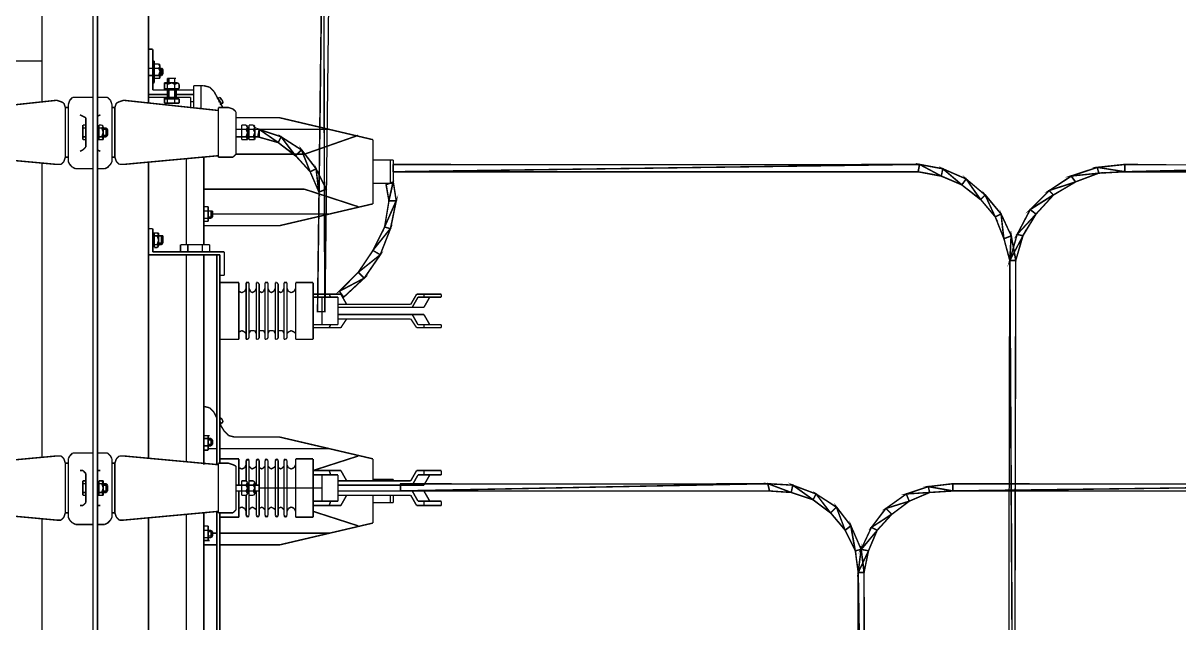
# Model space of a CAD drawing. Header units: metres. Extents: x -593 to 248, y 430 to 1024.
# Drawn here: x -494.22 to -460.59, y 612.29 to 629.73 of the extents above; entities that cross this region are included whole.
import ezdxf

# ---------------------------------------------------------------- set-up
doc = ezdxf.new("R2010")
doc.units = ezdxf.units.M
doc.header["$MEASUREMENT"] = 0
doc.layers.add('C00-00-00-BLACK', color=7, linetype='Continuous')
doc.layers.add('CFF-00-00', color=1, linetype='Continuous')

msp = doc.modelspace()

# ---------------------------------------------------------------- linework, layer by layer
at = {"layer": 'C00-00-00-BLACK', "const_width": 0.0423}
for points in [[(-493.673, 627.446), (-493.673, 643.129)], [(-490.577, 627.403), (-490.577, 643.129)], [(-492.189, 633.803), (-492.189, 598.579)], [(-492.061, 633.803), (-492.061, 598.579)], [(-490.45, 628.973), (-490.577, 628.973)], [(-490.45, 628.973), (-490.45, 627.784)], [(-494.565, 628.631), (-493.673, 628.631)], [(-490.407, 628.631), (-490.45, 628.631)], [(-490.407, 628.631), (-490.407, 627.996)], [(-490.45, 628.419), (-490.577, 628.419)], [(-490.28, 628.545), (-490.407, 628.545)], [(-490.28, 628.419), (-490.407, 628.419)], [(-490.239, 628.462), (-490.28, 628.545)], [(-490.28, 628.545), (-490.239, 628.504)], [(-490.28, 628.419), (-490.239, 628.462)], [(-490.239, 628.335), (-490.28, 628.419)], [(-490.28, 628.208), (-490.239, 628.335)], [(-490.239, 628.504), (-490.239, 628.123)], [(-490.196, 628.419), (-490.239, 628.419)], [(-490.196, 628.377), (-490.239, 628.377)], [(-490.196, 628.249), (-490.239, 628.249)], [(-490.196, 628.419), (-490.196, 628.208)], [(-490.196, 628.419), (-490.154, 628.377)], [(-490.196, 628.208), (-490.154, 628.249)], [(-490.154, 628.377), (-490.154, 628.249)], [(-490.45, 628.208), (-490.577, 628.208)], [(-490.407, 627.996), (-490.45, 627.996)], [(-490.28, 628.208), (-490.407, 628.208)], [(-490.28, 628.123), (-490.407, 628.123)], [(-490.239, 628.165), (-490.28, 628.208)], [(-490.28, 628.123), (-490.239, 628.165)], [(-490.239, 628.123), (-490.28, 628.123)], [(-490.196, 628.208), (-490.239, 628.208)], [(-490.07, 627.996), (-490.111, 627.953)], [(-490.111, 627.953), (-490.111, 627.996)], [(-490.111, 627.996), (-489.728, 627.996)], [(-490.111, 627.953), (-490.111, 627.826)], [(-490.027, 627.953), (-490.07, 627.996)], [(-490.027, 628.123), (-490.027, 627.996)], [(-490.027, 628.123), (-489.984, 628.123)], [(-490.027, 628.123), (-489.812, 628.123)], [(-489.9, 627.996), (-490.027, 627.953)], [(-490.027, 627.953), (-490.027, 627.826)], [(-489.984, 628.123), (-489.984, 627.996)], [(-489.984, 628.123), (-489.812, 628.123)], [(-489.812, 627.953), (-489.9, 627.996)], [(-489.812, 628.123), (-489.812, 627.996)], [(-489.812, 628.123), (-489.812, 627.996)], [(-489.812, 628.123), (-489.771, 628.123)], [(-489.728, 627.996), (-489.812, 627.953)], [(-489.812, 627.953), (-489.812, 627.826)], [(-489.685, 627.953), (-489.728, 627.996)], [(-489.685, 627.953), (-489.728, 627.996)], [(-489.685, 627.953), (-489.685, 627.826)], [(-489.262, 627.912), (-489.262, 627.276)], [(-488.966, 627.912), (-489.262, 627.912)], [(-489.051, 627.912), (-489.051, 627.234)], [(-488.796, 627.869), (-488.966, 627.912)], [(-492.784, 627.573), (-492.868, 627.487)], [(-492.696, 627.573), (-492.784, 627.573)], [(-492.696, 627.573), (-492.189, 627.573)], [(-492.061, 627.573), (-491.85, 627.573)], [(-491.765, 627.573), (-491.85, 627.573)], [(-491.681, 627.487), (-491.765, 627.573)], [(-490.027, 627.656), (-490.577, 627.656)], [(-489.348, 627.573), (-490.577, 627.573)], [(-490.45, 627.784), (-489.262, 627.784)], [(-490.111, 627.826), (-490.111, 627.784)], [(-490.111, 627.826), (-489.685, 627.826)], [(-490.111, 627.53), (-490.111, 627.573)], [(-490.027, 627.826), (-489.984, 627.826)], [(-490.027, 627.784), (-490.027, 627.573)], [(-490.027, 627.784), (-490.027, 627.573)], [(-489.984, 627.784), (-489.984, 627.573)], [(-489.812, 627.826), (-489.771, 627.826)], [(-489.812, 627.784), (-489.812, 627.573)], [(-489.812, 627.784), (-489.812, 627.573)], [(-489.771, 627.784), (-489.771, 627.573)], [(-489.262, 627.656), (-489.771, 627.656)], [(-489.728, 627.826), (-489.728, 627.784)], [(-489.728, 627.53), (-489.728, 627.573)], [(-489.348, 627.573), (-489.348, 627.276)], [(-488.67, 627.742), (-488.796, 627.869)], [(-488.413, 627.276), (-488.67, 627.742)], [(-488.586, 627.53), (-488.5, 627.573)], [(-488.457, 627.53), (-488.5, 627.573)], [(-496.006, 627.191), (-493.25, 627.487)], [(-493.122, 627.446), (-493.25, 627.487)], [(-493.038, 627.403), (-493.122, 627.446)], [(-492.995, 627.276), (-493.038, 627.403)], [(-492.995, 625.833), (-492.995, 627.276)], [(-492.911, 627.276), (-492.995, 627.276)], [(-492.868, 627.487), (-492.911, 627.361)], [(-492.911, 625.707), (-492.911, 627.361)], [(-491.638, 627.361), (-491.681, 627.487)], [(-491.638, 625.707), (-491.638, 627.361)], [(-491.554, 627.276), (-491.638, 627.276)], [(-491.511, 627.403), (-491.554, 627.276)], [(-491.554, 625.833), (-491.554, 627.276)], [(-491.427, 627.446), (-491.511, 627.403)], [(-491.297, 627.487), (-491.427, 627.446)], [(-488.543, 627.191), (-491.297, 627.487)], [(-490.111, 627.53), (-489.685, 627.53)], [(-490.111, 627.53), (-490.111, 627.403)], [(-490.111, 627.403), (-490.07, 627.403)], [(-490.111, 627.403), (-490.07, 627.403)], [(-490.111, 627.403), (-489.728, 627.403)], [(-490.07, 627.403), (-490.027, 627.403)], [(-490.027, 627.403), (-490.027, 627.53)], [(-490.027, 627.403), (-489.9, 627.403)], [(-489.9, 627.403), (-489.812, 627.403)], [(-489.812, 627.403), (-489.812, 627.53)], [(-489.812, 627.403), (-489.728, 627.403)], [(-489.728, 627.403), (-489.685, 627.403)], [(-489.685, 627.403), (-489.728, 627.403)], [(-489.685, 627.53), (-489.685, 627.403)], [(-489.262, 627.446), (-489.348, 627.446)], [(-488.543, 627.53), (-488.457, 627.403)], [(-488.5, 627.446), (-488.543, 627.446)], [(-488.543, 627.446), (-488.5, 627.446)], [(-488.244, 627.276), (-488.543, 627.276)], [(-488.543, 625.833), (-488.543, 627.276)], [(-488.5, 627.53), (-488.457, 627.53)], [(-488.5, 627.53), (-488.457, 627.53)], [(-488.5, 627.53), (-488.457, 627.53)], [(-488.5, 627.361), (-488.413, 627.403)], [(-488.457, 627.53), (-488.413, 627.446)], [(-488.413, 627.403), (-488.413, 627.446)], [(-488.117, 627.234), (-488.244, 627.276)], [(-488.031, 627.15), (-488.117, 627.234)], [(-492.485, 627.021), (-492.57, 627.064)], [(-492.4, 626.98), (-492.485, 627.021)], [(-492.4, 626.853), (-492.4, 626.98)], [(-491.977, 627.064), (-492.061, 627.021)], [(-488.031, 627.064), (-488.031, 627.15)], [(-488.031, 626.003), (-488.031, 627.064)], [(-488.031, 626.98), (-486.76, 626.98)], [(-484.045, 626.342), (-486.76, 626.98)], [(-492.4, 626.768), (-492.485, 626.768)], [(-492.485, 626.768), (-492.485, 626.725)], [(-492.485, 626.768), (-492.485, 626.725)], [(-492.485, 626.725), (-492.485, 626.684)], [(-492.485, 626.725), (-492.485, 626.342)], [(-492.485, 626.684), (-492.4, 626.684)], [(-492.485, 626.684), (-492.485, 626.554)], [(-492.485, 626.554), (-492.485, 626.426)], [(-492.4, 626.853), (-492.4, 626.215)], [(-492.02, 626.725), (-492.061, 626.725)], [(-492.02, 626.768), (-492.02, 626.725)], [(-492.02, 626.768), (-491.934, 626.768)], [(-492.02, 626.768), (-492.02, 626.725)], [(-492.02, 626.725), (-492.02, 626.684)], [(-492.02, 626.342), (-492.02, 626.725)], [(-492.02, 626.684), (-491.934, 626.684)], [(-492.02, 626.684), (-492.02, 626.554)], [(-492.02, 626.554), (-492.02, 626.426)], [(-491.893, 626.725), (-491.934, 626.768)], [(-491.934, 626.768), (-491.893, 626.725)], [(-491.934, 626.684), (-491.893, 626.725)], [(-491.893, 626.554), (-491.934, 626.684)], [(-491.934, 626.426), (-491.893, 626.554)], [(-491.893, 626.342), (-491.893, 626.725)], [(-491.893, 626.684), (-491.807, 626.684)], [(-491.893, 626.641), (-491.807, 626.641)], [(-491.807, 626.684), (-491.765, 626.641)], [(-491.807, 626.426), (-491.807, 626.684)], [(-491.765, 626.641), (-491.765, 626.469)], [(-487.862, 626.641), (-488.031, 626.641)], [(-488.031, 626.641), (-487.862, 626.641)], [(-487.862, 626.768), (-487.735, 626.768)], [(-487.862, 626.768), (-487.862, 626.684)], [(-487.862, 626.768), (-487.862, 626.725)], [(-487.862, 626.725), (-487.862, 626.342)], [(-487.862, 626.684), (-487.862, 626.641)], [(-487.862, 626.641), (-487.862, 626.554)], [(-487.735, 626.641), (-487.862, 626.641)], [(-487.735, 626.641), (-487.862, 626.641)], [(-487.862, 626.554), (-487.862, 626.426)], [(-487.694, 626.684), (-487.735, 626.768)], [(-487.735, 626.768), (-487.694, 626.725)], [(-487.735, 626.641), (-487.694, 626.684)], [(-487.694, 626.554), (-487.735, 626.641)], [(-487.735, 626.426), (-487.694, 626.554)], [(-487.694, 626.725), (-487.694, 626.342)], [(-487.651, 626.641), (-487.694, 626.641)], [(-487.651, 626.641), (-487.694, 626.641)], [(-487.694, 626.641), (-487.651, 626.641)], [(-487.651, 626.768), (-487.651, 626.684)], [(-487.651, 626.768), (-487.651, 626.725)], [(-487.651, 626.768), (-487.524, 626.768)], [(-487.651, 626.725), (-487.651, 626.342)], [(-487.651, 626.684), (-487.651, 626.641)], [(-487.651, 626.641), (-487.651, 626.554)], [(-487.524, 626.641), (-487.651, 626.641)], [(-487.524, 626.641), (-487.651, 626.641)], [(-487.651, 626.554), (-487.651, 626.426)], [(-487.482, 626.684), (-487.524, 626.768)], [(-487.524, 626.768), (-487.482, 626.725)], [(-487.524, 626.641), (-487.482, 626.684)], [(-487.482, 626.554), (-487.524, 626.641)], [(-487.524, 626.426), (-487.482, 626.554)], [(-487.482, 626.342), (-487.482, 626.725)], [(-487.355, 626.641), (-487.482, 626.641)], [(-487.482, 626.641), (-485.317, 626.641)], [(-487.355, 626.641), (-487.355, 626.426)], [(-487.355, 626.641), (-487.355, 626.426)], [(-492.485, 626.426), (-492.4, 626.426)], [(-492.485, 626.426), (-492.485, 626.385)], [(-492.485, 626.385), (-492.485, 626.342)], [(-492.4, 626.342), (-492.485, 626.342)], [(-492.485, 626.342), (-492.443, 626.342)], [(-492.4, 626.13), (-492.4, 626.215)], [(-492.02, 626.342), (-492.061, 626.342)], [(-492.02, 626.426), (-491.934, 626.426)], [(-492.02, 626.426), (-492.02, 626.385)], [(-492.02, 626.385), (-492.02, 626.342)], [(-492.02, 626.342), (-491.934, 626.342)], [(-492.02, 626.342), (-491.977, 626.342)], [(-491.893, 626.385), (-491.934, 626.426)], [(-491.934, 626.342), (-491.893, 626.385)], [(-491.934, 626.342), (-491.893, 626.342)], [(-491.893, 626.469), (-491.807, 626.469)], [(-491.893, 626.426), (-491.807, 626.426)], [(-491.765, 626.469), (-491.807, 626.426)], [(-487.862, 626.426), (-488.031, 626.426)], [(-487.735, 626.426), (-487.862, 626.426)], [(-487.862, 626.426), (-487.735, 626.426)], [(-487.862, 626.426), (-487.862, 626.385)], [(-487.862, 626.385), (-487.862, 626.342)], [(-487.862, 626.342), (-487.735, 626.342)], [(-487.862, 626.342), (-487.821, 626.342)], [(-487.694, 626.385), (-487.735, 626.426)], [(-487.735, 626.342), (-487.694, 626.385)], [(-487.694, 626.342), (-487.735, 626.342)], [(-487.651, 626.426), (-487.694, 626.426)], [(-487.694, 626.426), (-487.651, 626.426)], [(-487.651, 626.426), (-487.651, 626.385)], [(-487.524, 626.426), (-487.651, 626.426)], [(-487.651, 626.426), (-487.524, 626.426)], [(-487.651, 626.385), (-487.651, 626.342)], [(-487.651, 626.342), (-487.608, 626.342)], [(-487.651, 626.342), (-487.524, 626.342)], [(-487.482, 626.385), (-487.524, 626.426)], [(-487.524, 626.342), (-487.482, 626.385)], [(-487.524, 626.342), (-487.482, 626.342)], [(-487.355, 626.426), (-487.482, 626.426)], [(-484.471, 626.469), (-486.04, 625.919)], [(-484.045, 624.476), (-484.045, 626.342)], [(-496.006, 625.876), (-493.25, 625.623)], [(-492.57, 626.003), (-492.485, 626.046)], [(-492.485, 626.046), (-492.4, 626.13)], [(-492.061, 626.046), (-491.977, 626.003)], [(-488.543, 625.876), (-491.297, 625.623)], [(-488.117, 625.833), (-488.031, 625.919)], [(-488.031, 625.919), (-488.031, 626.003)], [(-486.04, 625.919), (-488.031, 625.919)], [(-493.673, 617.102), (-493.673, 625.665)], [(-493.25, 625.623), (-493.122, 625.623)], [(-493.122, 625.623), (-493.038, 625.707)], [(-493.038, 625.707), (-492.995, 625.833)], [(-492.995, 625.833), (-492.911, 625.833)], [(-492.911, 625.707), (-492.868, 625.623)], [(-492.868, 625.623), (-492.784, 625.537)], [(-492.784, 625.537), (-492.696, 625.496)], [(-491.85, 625.496), (-491.765, 625.537)], [(-491.765, 625.537), (-491.681, 625.623)], [(-491.681, 625.623), (-491.638, 625.707)], [(-491.554, 625.833), (-491.638, 625.833)], [(-491.554, 625.833), (-491.511, 625.707)], [(-491.511, 625.707), (-491.427, 625.623)], [(-491.427, 625.623), (-491.297, 625.623)], [(-490.577, 617.061), (-490.577, 625.707)], [(-489.474, 625.792), (-489.474, 623.291)], [(-488.966, 625.833), (-488.966, 623.291)], [(-488.244, 625.833), (-488.543, 625.833)], [(-488.244, 625.833), (-488.117, 625.833)], [(-484.045, 625.749), (-483.453, 625.749)], [(-483.536, 625.749), (-483.536, 625.071)], [(-483.453, 625.749), (-483.453, 625.071)], [(-483.453, 625.41), (-483.453, 625.623)], [(-492.696, 625.496), (-492.189, 625.496)], [(-492.061, 625.496), (-491.85, 625.496)], [(-486.04, 624.903), (-488.966, 624.903)], [(-484.471, 624.392), (-486.04, 624.903)], [(-484.045, 625.071), (-483.453, 625.071)], [(-488.966, 624.392), (-488.839, 624.392)], [(-488.839, 624.265), (-488.966, 624.265)], [(-488.839, 624.392), (-488.839, 624.349)], [(-488.839, 624.349), (-488.839, 624.392)], [(-488.839, 624.349), (-488.839, 624.012)], [(-488.839, 624.265), (-488.839, 624.349)], [(-488.839, 624.18), (-488.839, 624.265)], [(-488.754, 624.265), (-488.839, 624.265)], [(-488.754, 624.265), (-488.839, 624.265)], [(-488.754, 624.265), (-488.754, 624.053)], [(-488.754, 624.265), (-488.712, 624.265)], [(-488.712, 624.265), (-488.712, 624.096)], [(-484.045, 624.476), (-486.76, 623.842)], [(-488.839, 624.053), (-488.966, 624.053)], [(-488.966, 623.969), (-488.839, 623.969)], [(-488.839, 624.053), (-488.839, 624.18)], [(-488.754, 624.096), (-488.839, 624.096)], [(-488.754, 624.053), (-488.839, 624.053)], [(-488.839, 624.012), (-488.839, 624.053)], [(-488.839, 623.969), (-488.839, 624.012)], [(-488.839, 623.969), (-488.839, 624.012)], [(-488.754, 624.053), (-488.712, 624.096)], [(-488.712, 624.18), (-485.317, 624.18)], [(-490.577, 623.757), (-490.45, 623.757)], [(-490.45, 623.757), (-490.45, 623.08)], [(-490.45, 623.63), (-490.407, 623.63)], [(-490.407, 623.25), (-490.407, 623.63)], [(-490.407, 623.63), (-490.366, 623.63)], [(-490.323, 623.63), (-490.407, 623.63)], [(-490.407, 623.63), (-490.407, 623.587)], [(-490.407, 623.587), (-490.407, 623.546)], [(-490.407, 623.546), (-490.407, 623.418)], [(-490.407, 623.546), (-490.323, 623.546)], [(-490.28, 623.63), (-490.323, 623.63)], [(-490.28, 623.587), (-490.323, 623.63)], [(-490.323, 623.546), (-490.28, 623.587)], [(-490.28, 623.418), (-490.323, 623.546)], [(-490.28, 623.25), (-490.28, 623.63)], [(-490.196, 623.546), (-490.28, 623.546)], [(-490.28, 623.546), (-490.196, 623.546)], [(-490.196, 623.546), (-490.196, 623.291)], [(-490.154, 623.546), (-490.196, 623.546)], [(-490.154, 623.546), (-490.154, 623.334)], [(-488.966, 623.842), (-486.76, 623.842)], [(-490.45, 623.25), (-490.407, 623.25)], [(-490.407, 623.418), (-490.407, 623.291)], [(-490.407, 623.291), (-490.407, 623.25)], [(-490.407, 623.291), (-490.323, 623.291)], [(-490.407, 623.25), (-490.407, 623.207)], [(-490.407, 623.25), (-490.407, 623.207)], [(-490.323, 623.207), (-490.407, 623.207)], [(-490.323, 623.291), (-490.28, 623.418)], [(-490.28, 623.25), (-490.323, 623.291)], [(-490.323, 623.207), (-490.28, 623.25)], [(-490.28, 623.25), (-490.323, 623.207)], [(-490.28, 623.334), (-490.196, 623.334)], [(-490.28, 623.291), (-490.196, 623.291)], [(-490.196, 623.291), (-490.154, 623.334)], [(-488.796, 623.291), (-489.644, 623.291)], [(-489.644, 623.08), (-489.644, 623.291)], [(-489.432, 623.08), (-489.432, 623.291)], [(-489.009, 623.08), (-489.009, 623.291)], [(-488.796, 623.08), (-488.796, 623.291)], [(-490.577, 622.995), (-488.5, 622.995)], [(-490.45, 623.08), (-488.37, 623.08)], [(-489.474, 622.995), (-489.474, 616.975)], [(-488.966, 622.995), (-488.966, 616.891)], [(-488.586, 616.891), (-488.586, 622.995)], [(-488.5, 622.995), (-488.5, 616.934)], [(-488.37, 623.08), (-488.37, 622.399)], [(-488.37, 622.399), (-488.5, 622.399)], [(-488.5, 622.188), (-487.947, 622.188)], [(-487.947, 622.188), (-487.947, 620.535)], [(-487.651, 622.188), (-487.735, 622.188)], [(-487.735, 622.188), (-487.735, 622.146)], [(-487.651, 622.146), (-487.651, 622.188)], [(-487.397, 622.188), (-487.439, 622.188)], [(-487.439, 622.188), (-487.439, 622.146)], [(-487.355, 622.146), (-487.397, 622.188)], [(-487.1, 622.188), (-487.185, 622.188)], [(-487.185, 622.188), (-487.185, 622.146)], [(-487.1, 622.146), (-487.1, 622.188)], [(-486.844, 622.188), (-486.886, 622.188)], [(-486.886, 622.188), (-486.886, 622.146)], [(-486.802, 622.146), (-486.844, 622.188)], [(-486.547, 622.188), (-486.633, 622.188)], [(-486.633, 622.188), (-486.633, 622.146)], [(-486.547, 622.146), (-486.547, 622.188)], [(-486.294, 622.188), (-486.294, 620.535)], [(-486.294, 622.188), (-485.785, 622.188)], [(-485.785, 622.188), (-485.785, 620.535)], [(-487.947, 622.019), (-487.947, 621.934)], [(-487.947, 621.934), (-487.862, 621.892)], [(-487.862, 621.892), (-487.778, 621.934)], [(-487.778, 621.934), (-487.735, 622.019)], [(-487.735, 622.146), (-487.735, 620.579)], [(-487.651, 622.146), (-487.651, 620.579)], [(-487.651, 622.019), (-487.608, 621.934)], [(-487.608, 621.934), (-487.566, 621.892)], [(-487.566, 621.892), (-487.482, 621.934)], [(-487.482, 621.934), (-487.439, 622.019)], [(-487.439, 622.146), (-487.439, 620.579)], [(-487.355, 622.146), (-487.355, 620.579)], [(-487.355, 622.019), (-487.355, 621.934)], [(-487.355, 621.934), (-487.269, 621.892)], [(-487.269, 621.892), (-487.228, 621.934)], [(-487.228, 621.934), (-487.185, 622.019)], [(-487.185, 622.146), (-487.185, 620.579)], [(-487.1, 622.146), (-487.1, 620.579)], [(-487.1, 622.019), (-487.059, 621.934)], [(-487.059, 621.934), (-487.016, 621.892)], [(-487.016, 621.892), (-486.929, 621.934)], [(-486.929, 621.934), (-486.886, 622.019)], [(-486.886, 622.146), (-486.886, 620.579)], [(-486.802, 622.146), (-486.802, 620.579)], [(-486.802, 622.019), (-486.802, 621.934)], [(-486.802, 621.934), (-486.717, 621.892)], [(-486.717, 621.892), (-486.674, 621.934)], [(-486.674, 621.934), (-486.633, 622.019)], [(-486.633, 622.146), (-486.633, 620.579)], [(-486.547, 622.146), (-486.547, 620.579)], [(-486.547, 622.019), (-486.505, 621.934)], [(-486.505, 621.934), (-486.421, 621.892)], [(-486.421, 621.892), (-486.337, 621.934)], [(-486.337, 621.934), (-486.294, 622.019)], [(-485.785, 621.849), (-484.979, 621.849)], [(-485.317, 621.849), (-485.276, 621.764)], [(-484.979, 621.849), (-484.81, 621.553)], [(-482.944, 621.553), (-482.774, 621.849)], [(-482.774, 621.849), (-482.052, 621.849)], [(-482.561, 621.849), (-482.561, 621.764)], [(-482.052, 621.849), (-482.052, 621.764)], [(-485.063, 621.764), (-485.785, 621.764)], [(-485.529, 621.764), (-485.529, 620.961)], [(-485.063, 621.764), (-485.063, 620.961)], [(-485.063, 621.553), (-482.944, 621.553)], [(-482.901, 621.468), (-482.733, 621.764)], [(-482.733, 621.764), (-482.052, 621.764)], [(-482.561, 621.468), (-482.391, 621.764)], [(-485.445, 621.341), (-485.659, 621.341)], [(-485.063, 621.468), (-482.561, 621.468)], [(-485.063, 621.257), (-482.561, 621.257)], [(-482.901, 621.257), (-482.733, 620.961)], [(-482.561, 621.257), (-482.391, 620.961)], [(-485.063, 620.961), (-485.785, 620.961)], [(-485.785, 620.875), (-484.979, 620.875)], [(-485.317, 620.875), (-485.276, 620.961)], [(-485.063, 621.13), (-482.944, 621.13)], [(-484.979, 620.875), (-484.81, 621.13)], [(-482.944, 621.13), (-482.774, 620.875)], [(-482.774, 620.875), (-482.052, 620.875)], [(-482.733, 620.961), (-482.052, 620.961)], [(-482.561, 620.961), (-482.561, 620.875)], [(-482.052, 620.961), (-482.052, 620.875)], [(-488.5, 620.535), (-487.947, 620.535)], [(-487.862, 620.791), (-487.947, 620.748)], [(-487.947, 620.748), (-487.947, 620.706)], [(-487.778, 620.748), (-487.862, 620.791)], [(-487.735, 620.706), (-487.778, 620.748)], [(-487.735, 620.579), (-487.735, 620.535)], [(-487.735, 620.535), (-487.694, 620.535)], [(-487.694, 620.535), (-487.651, 620.579)], [(-487.608, 620.791), (-487.651, 620.706)], [(-487.566, 620.791), (-487.608, 620.791)], [(-487.482, 620.791), (-487.566, 620.791)], [(-487.439, 620.706), (-487.482, 620.791)], [(-487.439, 620.579), (-487.439, 620.535)], [(-487.439, 620.535), (-487.397, 620.535)], [(-487.397, 620.535), (-487.355, 620.579)], [(-487.269, 620.791), (-487.355, 620.791)], [(-487.355, 620.791), (-487.355, 620.706)], [(-487.228, 620.791), (-487.269, 620.791)], [(-487.185, 620.706), (-487.228, 620.791)], [(-487.185, 620.579), (-487.185, 620.535)], [(-487.185, 620.535), (-487.143, 620.535)], [(-487.143, 620.535), (-487.1, 620.579)], [(-487.059, 620.791), (-487.1, 620.706)], [(-487.016, 620.791), (-487.059, 620.791)], [(-486.929, 620.791), (-487.016, 620.791)], [(-486.886, 620.706), (-486.929, 620.791)], [(-486.886, 620.579), (-486.886, 620.535)], [(-486.886, 620.535), (-486.844, 620.535)], [(-486.844, 620.535), (-486.802, 620.579)], [(-486.717, 620.791), (-486.802, 620.791)], [(-486.802, 620.791), (-486.802, 620.706)], [(-486.674, 620.791), (-486.717, 620.791)], [(-486.633, 620.706), (-486.674, 620.791)], [(-486.633, 620.579), (-486.633, 620.535)], [(-486.633, 620.535), (-486.59, 620.535)], [(-486.59, 620.535), (-486.547, 620.579)], [(-486.505, 620.748), (-486.547, 620.706)], [(-486.421, 620.791), (-486.505, 620.748)], [(-486.337, 620.748), (-486.421, 620.791)], [(-486.294, 620.706), (-486.337, 620.748)], [(-485.785, 620.535), (-486.294, 620.535)], [(-488.796, 618.545), (-488.966, 618.588)], [(-488.67, 618.415), (-488.796, 618.545)], [(-488.586, 618.246), (-488.67, 618.415)], [(-488.457, 618.246), (-488.5, 618.246)], [(-488.5, 618.203), (-488.457, 618.246)], [(-488.457, 618.246), (-488.5, 618.246)], [(-488.5, 618.16), (-488.457, 618.076)], [(-488.413, 618.16), (-488.457, 618.246)], [(-488.413, 618.119), (-488.413, 618.16)], [(-488.5, 618.076), (-488.413, 618.119)], [(-488.37, 617.864), (-488.5, 618.076)], [(-488.5, 618.076), (-488.457, 618.076)], [(-488.37, 617.864), (-488.244, 617.737)], [(-488.839, 617.737), (-488.966, 617.737)], [(-488.839, 617.653), (-488.966, 617.653)], [(-488.839, 617.737), (-488.839, 617.357)], [(-488.839, 617.695), (-488.839, 617.737)], [(-488.839, 617.737), (-488.796, 617.737)], [(-488.839, 617.653), (-488.839, 617.695)], [(-488.839, 617.527), (-488.839, 617.653)], [(-488.754, 617.653), (-488.839, 617.653)], [(-488.754, 617.611), (-488.839, 617.611)], [(-488.839, 617.441), (-488.839, 617.527)], [(-488.754, 617.484), (-488.839, 617.484)], [(-488.754, 617.653), (-488.754, 617.441)], [(-488.754, 617.653), (-488.712, 617.611)], [(-488.754, 617.441), (-488.712, 617.484)], [(-488.712, 617.611), (-488.712, 617.484)], [(-488.244, 617.737), (-488.074, 617.695)], [(-488.074, 617.695), (-486.76, 617.695)], [(-484.045, 617.061), (-486.76, 617.695)], [(-496.006, 616.891), (-493.25, 617.145)], [(-493.122, 617.145), (-493.25, 617.145)], [(-493.038, 617.061), (-493.122, 617.145)], [(-492.868, 617.145), (-492.911, 617.061)], [(-492.784, 617.231), (-492.868, 617.145)], [(-492.696, 617.231), (-492.784, 617.231)], [(-492.696, 617.231), (-492.189, 617.231)], [(-492.061, 617.231), (-491.85, 617.231)], [(-491.765, 617.231), (-491.85, 617.231)], [(-491.681, 617.145), (-491.765, 617.231)], [(-491.638, 617.061), (-491.681, 617.145)], [(-491.427, 617.145), (-491.511, 617.061)], [(-491.297, 617.145), (-491.427, 617.145)], [(-488.543, 616.891), (-491.297, 617.145)], [(-488.839, 617.441), (-488.966, 617.441)], [(-488.839, 617.314), (-488.966, 617.314)], [(-488.839, 617.398), (-488.839, 617.441)], [(-488.754, 617.441), (-488.839, 617.441)], [(-488.839, 617.314), (-488.839, 617.398)], [(-488.839, 617.357), (-488.839, 617.314)], [(-488.839, 617.357), (-488.586, 617.357)], [(-488.5, 617.357), (-485.317, 617.357)], [(-484.471, 617.145), (-485.785, 616.722)], [(-492.995, 616.934), (-493.038, 617.061)], [(-492.995, 616.934), (-492.911, 616.934)], [(-492.995, 615.491), (-492.995, 616.934)], [(-492.911, 615.365), (-492.911, 617.061)], [(-491.638, 615.365), (-491.638, 617.061)], [(-491.554, 616.934), (-491.638, 616.934)], [(-491.511, 617.061), (-491.554, 616.934)], [(-491.554, 615.491), (-491.554, 616.934)], [(-488.543, 616.934), (-488.543, 615.491)], [(-488.543, 616.934), (-488.244, 616.934)], [(-488.5, 617.061), (-487.947, 617.061)], [(-488.117, 616.891), (-488.244, 616.934)], [(-488.031, 616.849), (-488.117, 616.891)], [(-488.031, 616.722), (-488.031, 616.849)], [(-487.947, 617.061), (-487.947, 616.296)], [(-487.947, 616.891), (-487.947, 616.806)], [(-487.947, 616.806), (-487.862, 616.764)], [(-487.862, 616.764), (-487.778, 616.806)], [(-487.778, 616.806), (-487.735, 616.891)], [(-487.694, 617.061), (-487.735, 617.018)], [(-487.735, 617.018), (-487.735, 616.423)], [(-487.735, 617.018), (-487.694, 617.018)], [(-487.651, 617.018), (-487.694, 617.061)], [(-487.651, 617.018), (-487.651, 616.423)], [(-487.651, 616.849), (-487.608, 616.806)], [(-487.608, 616.806), (-487.566, 616.764)], [(-487.566, 616.764), (-487.482, 616.806)], [(-487.482, 616.806), (-487.439, 616.849)], [(-487.397, 617.061), (-487.439, 617.018)], [(-487.439, 617.018), (-487.439, 616.296)], [(-487.439, 617.018), (-487.397, 617.018)], [(-487.355, 617.018), (-487.397, 617.061)], [(-487.355, 617.018), (-487.355, 616.296)], [(-487.355, 616.849), (-487.355, 616.806)], [(-487.355, 616.806), (-487.269, 616.764)], [(-487.269, 616.764), (-487.228, 616.806)], [(-487.228, 616.806), (-487.185, 616.849)], [(-487.143, 617.061), (-487.185, 617.018)], [(-487.185, 617.018), (-487.185, 615.407)], [(-487.185, 617.018), (-487.143, 617.018)], [(-487.1, 617.018), (-487.143, 617.061)], [(-487.1, 617.018), (-487.1, 615.407)], [(-487.1, 616.849), (-487.059, 616.806)], [(-487.059, 616.806), (-487.016, 616.764)], [(-487.016, 616.764), (-486.929, 616.806)], [(-486.929, 616.806), (-486.886, 616.849)], [(-486.844, 617.061), (-486.886, 617.018)], [(-486.886, 617.018), (-486.886, 615.407)], [(-486.886, 617.018), (-486.844, 617.018)], [(-486.802, 617.018), (-486.844, 617.061)], [(-486.802, 617.018), (-486.802, 615.407)], [(-486.802, 616.849), (-486.802, 616.806)], [(-486.802, 616.806), (-486.717, 616.764)], [(-486.717, 616.764), (-486.674, 616.806)], [(-486.674, 616.806), (-486.633, 616.849)], [(-486.59, 617.061), (-486.633, 617.018)], [(-486.633, 617.018), (-486.633, 615.407)], [(-486.633, 617.018), (-486.59, 617.018)], [(-486.547, 617.018), (-486.59, 617.061)], [(-486.547, 617.018), (-486.547, 615.407)], [(-486.547, 616.891), (-486.505, 616.806)], [(-486.505, 616.806), (-486.421, 616.764)], [(-486.421, 616.764), (-486.337, 616.806)], [(-486.337, 616.806), (-486.294, 616.891)], [(-486.294, 617.061), (-486.294, 615.365)], [(-486.294, 617.061), (-485.785, 617.061)], [(-485.785, 617.061), (-485.785, 615.365)], [(-484.045, 616.423), (-484.045, 617.061)], [(-492.485, 616.722), (-492.57, 616.722)], [(-492.4, 616.636), (-492.485, 616.722)], [(-492.4, 616.51), (-492.4, 616.636)], [(-492.4, 616.51), (-492.4, 615.914)], [(-491.977, 616.722), (-492.061, 616.722)], [(-488.031, 615.704), (-488.031, 616.722)], [(-485.785, 616.722), (-484.979, 616.722)], [(-485.785, 616.595), (-485.063, 616.595)], [(-485.529, 616.595), (-485.529, 615.83)], [(-485.317, 616.722), (-485.276, 616.595)], [(-485.063, 615.83), (-485.063, 616.595)], [(-484.979, 616.722), (-484.81, 616.423)], [(-484.045, 616.466), (-483.453, 616.466)], [(-483.536, 616.466), (-483.536, 616.423)], [(-483.453, 616.466), (-483.453, 616.423)], [(-482.944, 616.423), (-482.774, 616.722)], [(-482.901, 616.296), (-482.733, 616.595)], [(-482.774, 616.722), (-482.052, 616.722)], [(-482.733, 616.595), (-482.052, 616.595)], [(-482.561, 616.722), (-482.561, 616.595)], [(-482.561, 616.296), (-482.391, 616.595)], [(-482.052, 616.722), (-482.052, 616.595)], [(-492.485, 616.423), (-492.485, 616)], [(-492.485, 616.423), (-492.443, 616.423)], [(-492.485, 616.423), (-492.485, 616.38)], [(-492.485, 616.423), (-492.4, 616.423)], [(-492.485, 616.38), (-492.485, 616.339)], [(-492.485, 616.339), (-492.485, 616.211)], [(-492.485, 616.339), (-492.4, 616.339)], [(-492.485, 616.211), (-492.485, 616.084)], [(-492.061, 616.38), (-492.02, 616.38)], [(-492.02, 616), (-492.02, 616.423)], [(-492.02, 616.423), (-491.977, 616.423)], [(-491.934, 616.423), (-492.02, 616.423)], [(-492.02, 616.423), (-492.02, 616.38)], [(-492.02, 616.38), (-492.02, 616.339)], [(-492.02, 616.339), (-492.02, 616.211)], [(-492.02, 616.339), (-491.934, 616.339)], [(-492.02, 616.211), (-492.02, 616.084)], [(-491.893, 616.423), (-491.934, 616.423)], [(-491.893, 616.38), (-491.934, 616.423)], [(-491.934, 616.339), (-491.893, 616.38)], [(-491.893, 616.211), (-491.934, 616.339)], [(-491.934, 616.084), (-491.893, 616.211)], [(-491.893, 616), (-491.893, 616.423)], [(-491.807, 616.339), (-491.893, 616.339)], [(-491.893, 616.296), (-491.807, 616.296)], [(-491.893, 616.127), (-491.807, 616.127)], [(-491.807, 616.339), (-491.807, 616.084)], [(-491.765, 616.296), (-491.807, 616.339)], [(-491.807, 616.084), (-491.765, 616.127)], [(-491.765, 616.296), (-491.765, 616.127)], [(-487.862, 616.296), (-488.031, 616.296)], [(-487.862, 616.127), (-488.031, 616.127)], [(-487.947, 616.127), (-487.947, 615.365)], [(-487.862, 616.423), (-487.735, 616.423)], [(-487.862, 616.423), (-487.862, 616.38)], [(-487.862, 616.423), (-487.862, 616.38)], [(-487.862, 616.38), (-487.862, 616.041)], [(-487.862, 616.38), (-487.862, 616.296)], [(-487.862, 616.296), (-487.862, 616.211)], [(-487.735, 616.296), (-487.862, 616.296)], [(-487.735, 616.296), (-487.862, 616.296)], [(-487.862, 616.211), (-487.862, 616.127)], [(-487.735, 616.127), (-487.862, 616.127)], [(-487.735, 616.127), (-487.862, 616.127)], [(-487.862, 616.127), (-487.862, 616.041)], [(-487.694, 616.38), (-487.735, 616.423)], [(-487.735, 616.423), (-487.694, 616.38)], [(-487.735, 616.296), (-487.694, 616.38)], [(-487.694, 616.211), (-487.735, 616.296)], [(-487.735, 616.127), (-487.694, 616.211)], [(-487.694, 616.041), (-487.735, 616.127)], [(-487.694, 616.38), (-487.694, 616.041)], [(-487.651, 616.296), (-487.694, 616.296)], [(-487.651, 616.296), (-487.694, 616.296)], [(-487.651, 616.127), (-487.694, 616.127)], [(-487.651, 616.127), (-487.694, 616.127)], [(-487.651, 616.423), (-487.651, 616.38)], [(-487.651, 616.423), (-487.651, 616.38)], [(-487.651, 616.423), (-487.524, 616.423)], [(-487.651, 616.38), (-487.651, 616.041)], [(-487.651, 616.38), (-487.651, 616.296)], [(-487.651, 616.296), (-487.651, 616.211)], [(-487.524, 616.296), (-487.651, 616.296)], [(-487.524, 616.296), (-487.651, 616.296)], [(-487.651, 616.211), (-487.651, 616.127)], [(-487.651, 616.127), (-487.651, 616.041)], [(-487.524, 616.127), (-487.651, 616.127)], [(-487.524, 616.127), (-487.651, 616.127)], [(-487.482, 616.38), (-487.524, 616.423)], [(-487.524, 616.423), (-487.482, 616.38)], [(-487.524, 616.296), (-487.482, 616.38)], [(-487.482, 616.211), (-487.524, 616.296)], [(-487.524, 616.127), (-487.482, 616.211)], [(-487.482, 616.041), (-487.524, 616.127)], [(-487.482, 616.38), (-487.482, 616.041)], [(-487.355, 616.296), (-487.482, 616.296)], [(-487.355, 616.127), (-487.482, 616.127)], [(-487.439, 616.127), (-487.439, 615.407)], [(-487.355, 616.296), (-487.355, 616.127)], [(-487.355, 616.296), (-487.355, 616.127)], [(-487.355, 616.127), (-487.355, 615.407)], [(-485.529, 616.296), (-485.529, 616.127)], [(-485.063, 616.423), (-482.944, 616.423)], [(-485.063, 616.296), (-482.561, 616.296)], [(-485.063, 616.127), (-482.561, 616.127)], [(-483.24, 616.127), (-483.24, 616.296)], [(-482.901, 616.127), (-482.733, 615.83)], [(-482.561, 616.127), (-482.391, 615.83)], [(-492.485, 616.084), (-492.485, 616.041)], [(-492.485, 616.084), (-492.4, 616.084)], [(-492.485, 616.041), (-492.485, 616)], [(-492.485, 616), (-492.443, 616)], [(-492.4, 616), (-492.485, 616)], [(-492.485, 615.704), (-492.4, 615.788)], [(-492.4, 615.788), (-492.4, 615.914)], [(-492.061, 616), (-492.02, 616)], [(-492.02, 616.084), (-492.02, 616.041)], [(-492.02, 616.084), (-491.934, 616.084)], [(-492.02, 616.041), (-492.02, 616)], [(-492.02, 616), (-491.977, 616)], [(-491.934, 616), (-492.02, 616)], [(-491.893, 616.041), (-491.934, 616.084)], [(-491.934, 616), (-491.893, 616.041)], [(-491.893, 616), (-491.934, 616)], [(-491.893, 616.084), (-491.807, 616.084)], [(-487.862, 616.041), (-487.862, 616)], [(-487.862, 616), (-487.862, 616.041)], [(-487.862, 616), (-487.735, 616)], [(-487.735, 616), (-487.694, 616.041)], [(-487.694, 616.041), (-487.735, 616)], [(-487.735, 616), (-487.735, 615.407)], [(-487.651, 616.041), (-487.651, 616)], [(-487.651, 616), (-487.651, 616.041)], [(-487.651, 616), (-487.524, 616)], [(-487.651, 616), (-487.651, 615.407)], [(-487.524, 616), (-487.482, 616.041)], [(-487.482, 616.041), (-487.524, 616)], [(-485.785, 615.83), (-485.063, 615.83)], [(-485.317, 615.704), (-485.276, 615.83)], [(-485.063, 616), (-482.944, 616)], [(-484.979, 615.704), (-484.81, 616)], [(-484.045, 616), (-484.045, 615.195)], [(-484.045, 615.788), (-483.453, 615.788)], [(-483.536, 616), (-483.536, 615.788)], [(-483.453, 616), (-483.453, 615.788)], [(-482.944, 616), (-482.774, 615.704)], [(-482.733, 615.83), (-482.052, 615.83)], [(-482.561, 615.83), (-482.561, 615.704)], [(-482.052, 615.83), (-482.052, 615.704)], [(-496.006, 615.534), (-493.25, 615.28)], [(-493.038, 615.365), (-492.995, 615.491)], [(-492.995, 615.491), (-492.911, 615.491)], [(-492.57, 615.704), (-492.485, 615.704)], [(-492.061, 615.704), (-491.977, 615.704)], [(-491.554, 615.491), (-491.638, 615.491)], [(-491.554, 615.491), (-491.511, 615.365)], [(-488.543, 615.534), (-491.297, 615.28)], [(-489.474, 615.449), (-489.474, 609.388)], [(-488.966, 615.491), (-488.966, 609.388)], [(-488.586, 609.388), (-488.586, 615.534)], [(-488.543, 615.491), (-488.244, 615.491)], [(-488.5, 609.388), (-488.5, 615.491)], [(-488.5, 615.491), (-488.5, 615.365)], [(-488.244, 615.491), (-488.117, 615.491)], [(-488.117, 615.491), (-488.031, 615.577)], [(-488.031, 615.577), (-488.031, 615.704)], [(-487.862, 615.661), (-487.947, 615.618)], [(-487.947, 615.618), (-487.947, 615.534)], [(-487.778, 615.618), (-487.862, 615.661)], [(-487.735, 615.534), (-487.778, 615.618)], [(-487.608, 615.618), (-487.651, 615.577)], [(-487.566, 615.661), (-487.608, 615.618)], [(-487.482, 615.618), (-487.566, 615.661)], [(-487.439, 615.577), (-487.482, 615.618)], [(-487.269, 615.661), (-487.355, 615.618)], [(-487.355, 615.618), (-487.355, 615.577)], [(-487.228, 615.618), (-487.269, 615.661)], [(-487.185, 615.577), (-487.228, 615.618)], [(-487.059, 615.618), (-487.1, 615.577)], [(-487.016, 615.661), (-487.059, 615.618)], [(-486.929, 615.618), (-487.016, 615.661)], [(-486.886, 615.577), (-486.929, 615.618)], [(-486.717, 615.661), (-486.802, 615.618)], [(-486.802, 615.618), (-486.802, 615.577)], [(-486.674, 615.618), (-486.717, 615.661)], [(-486.633, 615.577), (-486.674, 615.618)], [(-486.505, 615.618), (-486.547, 615.534)], [(-486.421, 615.661), (-486.505, 615.618)], [(-486.337, 615.618), (-486.421, 615.661)], [(-486.294, 615.534), (-486.337, 615.618)], [(-485.785, 615.704), (-484.979, 615.704)], [(-484.471, 615.111), (-485.785, 615.534)], [(-484.045, 615.28), (-484.045, 615.534)], [(-482.774, 615.704), (-482.052, 615.704)], [(-493.673, 606.717), (-493.673, 615.322)], [(-493.25, 615.28), (-493.122, 615.28)], [(-493.122, 615.28), (-493.038, 615.365)], [(-492.911, 615.365), (-492.868, 615.28)], [(-492.868, 615.28), (-492.784, 615.195)], [(-492.784, 615.195), (-492.696, 615.152)], [(-492.696, 615.152), (-492.189, 615.152)], [(-492.061, 615.152), (-491.85, 615.152)], [(-491.85, 615.152), (-491.765, 615.195)], [(-491.765, 615.195), (-491.681, 615.28)], [(-491.681, 615.28), (-491.638, 615.365)], [(-491.511, 615.365), (-491.427, 615.28)], [(-491.427, 615.28), (-491.297, 615.28)], [(-490.577, 606.676), (-490.577, 615.365)], [(-488.839, 615.111), (-488.966, 615.111)], [(-488.839, 615.026), (-488.839, 615.111)], [(-488.839, 615.111), (-488.839, 615.068)], [(-488.5, 615.365), (-487.947, 615.365)], [(-487.735, 615.407), (-487.694, 615.407)], [(-487.735, 615.407), (-487.694, 615.365)], [(-487.694, 615.365), (-487.651, 615.407)], [(-487.439, 615.407), (-487.397, 615.407)], [(-487.439, 615.407), (-487.397, 615.365)], [(-487.397, 615.365), (-487.355, 615.407)], [(-487.185, 615.407), (-487.143, 615.407)], [(-487.185, 615.407), (-487.143, 615.365)], [(-487.143, 615.365), (-487.1, 615.407)], [(-486.886, 615.407), (-486.844, 615.407)], [(-486.886, 615.407), (-486.844, 615.365)], [(-486.844, 615.365), (-486.802, 615.407)], [(-484.045, 615.195), (-486.76, 614.56)], [(-486.633, 615.407), (-486.59, 615.407)], [(-486.633, 615.407), (-486.59, 615.365)], [(-486.59, 615.365), (-486.547, 615.407)], [(-485.785, 615.365), (-486.294, 615.365)], [(-488.839, 614.983), (-488.966, 614.983)], [(-488.839, 614.772), (-488.966, 614.772)], [(-488.839, 615.068), (-488.839, 614.687)], [(-488.839, 614.983), (-488.839, 615.026)], [(-488.754, 614.983), (-488.839, 614.983)], [(-488.839, 614.899), (-488.839, 614.983)], [(-488.754, 614.941), (-488.839, 614.941)], [(-488.839, 614.772), (-488.839, 614.899)], [(-488.754, 614.815), (-488.839, 614.815)], [(-488.839, 614.729), (-488.839, 614.772)], [(-488.754, 614.772), (-488.839, 614.772)], [(-488.754, 614.983), (-488.712, 614.941)], [(-488.754, 614.772), (-488.754, 614.983)], [(-488.712, 614.815), (-488.754, 614.772)], [(-488.712, 614.941), (-488.712, 614.815)], [(-488.712, 614.899), (-488.586, 614.899)], [(-488.5, 614.899), (-485.317, 614.899)], [(-488.839, 614.687), (-488.966, 614.687)], [(-488.966, 614.56), (-488.586, 614.56)], [(-488.839, 614.687), (-488.839, 614.729)], [(-488.839, 614.687), (-488.796, 614.687)], [(-488.5, 614.56), (-486.76, 614.56)]]:
    msp.add_lwpolyline(points, dxfattribs=at)
at = {"layer": 'CFF-00-00', "const_width": 0.0423}
for points in [[(-485.659, 621.341), (-485.445, 621.341), (-485.486, 635.203), (-485.659, 621.341)], [(-485.445, 621.341), (-485.486, 635.203), (-485.276, 635.203), (-485.445, 621.341)], [(-486.717, 626.426), (-486.802, 626.258), (-487.355, 626.641), (-486.717, 626.426)], [(-486.802, 626.258), (-487.355, 626.641), (-487.397, 626.426), (-486.802, 626.258)], [(-486.294, 625.876), (-486.717, 626.426), (-486.802, 626.258), (-486.294, 625.876)], [(-486.124, 626.046), (-486.294, 625.876), (-486.717, 626.426), (-486.124, 626.046)], [(-485.871, 625.41), (-486.124, 626.046), (-486.294, 625.876), (-485.871, 625.41)], [(-485.701, 625.496), (-485.871, 625.41), (-486.124, 626.046), (-485.701, 625.496)], [(-485.402, 624.903), (-485.616, 624.818), (-485.701, 625.496), (-485.402, 624.903)], [(-468.183, 625.41), (-468.141, 625.623), (-483.453, 625.41), (-468.183, 625.41)], [(-468.141, 625.623), (-483.453, 625.41), (-483.453, 625.623), (-468.141, 625.623)], [(-467.463, 625.496), (-467.506, 625.284), (-468.141, 625.623), (-467.463, 625.496)], [(-467.506, 625.284), (-468.141, 625.623), (-468.183, 625.41), (-467.506, 625.284)], [(-466.784, 625.2), (-466.913, 625.03), (-467.463, 625.496), (-466.784, 625.2)], [(-462.968, 625.537), (-462.925, 625.368), (-463.73, 625.284), (-462.968, 625.537)], [(-462.162, 625.623), (-462.162, 625.41), (-462.968, 625.537), (-462.162, 625.623)], [(-462.162, 625.41), (-462.968, 625.537), (-462.925, 625.368), (-462.162, 625.41)], [(-454.993, 625.58), (-462.162, 625.41), (-462.162, 625.623), (-454.993, 625.58)], [(-454.867, 625.41), (-454.993, 625.58), (-462.162, 625.41), (-454.867, 625.41)], [(-485.616, 624.818), (-485.701, 625.496), (-485.871, 625.41), (-485.616, 624.818)], [(-483.367, 624.562), (-483.579, 624.562), (-483.453, 625.114), (-483.367, 624.562)], [(-466.913, 625.03), (-467.463, 625.496), (-467.506, 625.284), (-466.913, 625.03)], [(-466.361, 624.604), (-466.784, 625.2), (-466.913, 625.03), (-466.361, 624.604)], [(-466.232, 624.734), (-466.361, 624.604), (-466.784, 625.2), (-466.232, 624.734)], [(-463.73, 625.284), (-463.603, 625.114), (-464.368, 624.861), (-463.73, 625.284)], [(-462.925, 625.368), (-463.73, 625.284), (-463.603, 625.114), (-462.925, 625.368)], [(-483.579, 624.562), (-483.453, 625.114), (-483.663, 625.03), (-483.579, 624.562)], [(-464.368, 624.861), (-464.241, 624.734), (-464.918, 624.308), (-464.368, 624.861)], [(-463.603, 625.114), (-464.368, 624.861), (-464.241, 624.734), (-463.603, 625.114)], [(-483.706, 623.8), (-483.367, 624.562), (-483.579, 624.562), (-483.706, 623.8)], [(-483.536, 623.757), (-483.706, 623.8), (-483.367, 624.562), (-483.536, 623.757)], [(-465.936, 624.096), (-466.232, 624.734), (-466.361, 624.604), (-465.936, 624.096)], [(-465.768, 624.18), (-465.936, 624.096), (-466.232, 624.734), (-465.768, 624.18)], [(-464.241, 624.734), (-464.918, 624.308), (-464.748, 624.18), (-464.241, 624.734)], [(-465.683, 623.461), (-465.768, 624.18), (-465.936, 624.096), (-465.683, 623.461)], [(-465.47, 623.546), (-465.683, 623.461), (-465.768, 624.18), (-465.47, 623.546)], [(-464.918, 624.308), (-464.748, 624.18), (-465.3, 623.587), (-464.918, 624.308)], [(-464.748, 624.18), (-465.3, 623.587), (-465.13, 623.546), (-464.748, 624.18)], [(-483.833, 622.995), (-484.045, 623.122), (-483.536, 623.757), (-483.833, 622.995)], [(-484.045, 623.122), (-483.536, 623.757), (-483.706, 623.8), (-484.045, 623.122)], [(-465.513, 622.825), (-465.47, 623.546), (-465.683, 623.461), (-465.513, 622.825)], [(-465.3, 623.587), (-465.13, 623.546), (-465.513, 622.825), (-465.3, 623.587)], [(-465.13, 623.546), (-465.513, 622.825), (-465.341, 622.825), (-465.13, 623.546)], [(-465.341, 622.825), (-465.513, 622.825), (-465.47, 623.546), (-465.341, 622.825)], [(-484.471, 622.485), (-483.833, 622.995), (-484.045, 623.122), (-484.471, 622.485)], [(-484.301, 622.315), (-484.471, 622.485), (-483.833, 622.995), (-484.301, 622.315)], [(-465.513, 622.825), (-465.384, 600.741), (-465.556, 600.741), (-465.513, 622.825)], [(-465.341, 622.825), (-465.513, 622.825), (-465.384, 600.741), (-465.341, 622.825)], [(-485.021, 621.934), (-484.301, 622.315), (-484.471, 622.485), (-485.021, 621.934)], [(-484.894, 621.764), (-485.021, 621.934), (-484.301, 622.315), (-484.894, 621.764)], [(-472.509, 616.127), (-472.551, 616.339), (-483.24, 616.127), (-472.509, 616.127)], [(-472.551, 616.339), (-483.24, 616.127), (-483.24, 616.339), (-472.551, 616.339)], [(-471.831, 616.296), (-471.874, 616.084), (-472.551, 616.339), (-471.831, 616.296)], [(-471.874, 616.084), (-472.551, 616.339), (-472.509, 616.127), (-471.874, 616.084)], [(-471.152, 616.041), (-471.239, 615.873), (-471.831, 616.296), (-471.152, 616.041)], [(-471.239, 615.873), (-471.831, 616.296), (-471.874, 616.084), (-471.239, 615.873)], [(-467.886, 616.253), (-467.845, 616.084), (-468.524, 616.041), (-467.886, 616.253)], [(-467.167, 616.339), (-467.167, 616.127), (-467.886, 616.253), (-467.167, 616.339)], [(-467.167, 616.127), (-467.886, 616.253), (-467.845, 616.084), (-467.167, 616.127)], [(-451.22, 616.127), (-451.22, 616.339), (-467.167, 616.127), (-451.22, 616.127)], [(-451.22, 616.339), (-467.167, 616.127), (-467.167, 616.339), (-451.22, 616.339)], [(-470.729, 615.491), (-471.152, 616.041), (-471.239, 615.873), (-470.729, 615.491)], [(-470.56, 615.661), (-470.729, 615.491), (-471.152, 616.041), (-470.56, 615.661)], [(-468.524, 616.041), (-468.44, 615.83), (-469.117, 615.618), (-468.524, 616.041)], [(-468.44, 615.83), (-469.117, 615.618), (-468.947, 615.449), (-468.44, 615.83)], [(-467.845, 616.084), (-468.524, 616.041), (-468.44, 615.83), (-467.845, 616.084)], [(-470.304, 614.983), (-470.56, 615.661), (-470.729, 615.491), (-470.304, 614.983)], [(-470.135, 615.111), (-470.304, 614.983), (-470.56, 615.661), (-470.135, 615.111)], [(-469.117, 615.618), (-468.947, 615.449), (-469.54, 615.068), (-469.117, 615.618)], [(-468.947, 615.449), (-469.54, 615.068), (-469.372, 614.983), (-468.947, 615.449)], [(-470.008, 614.387), (-470.135, 615.111), (-470.304, 614.983), (-470.008, 614.387)], [(-469.839, 614.43), (-470.008, 614.387), (-470.135, 615.111), (-469.839, 614.43)], [(-469.54, 615.068), (-469.372, 614.983), (-469.839, 614.43), (-469.54, 615.068)], [(-469.372, 614.983), (-469.839, 614.43), (-469.625, 614.387), (-469.372, 614.983)], [(-469.924, 613.754), (-469.839, 614.43), (-470.008, 614.387), (-469.924, 613.754)], [(-469.839, 614.43), (-469.625, 614.387), (-469.924, 613.754), (-469.839, 614.43)], [(-469.625, 614.387), (-469.924, 613.754), (-469.755, 613.754), (-469.625, 614.387)], [(-469.755, 613.754), (-469.924, 613.754), (-469.839, 614.43), (-469.755, 613.754)], [(-469.755, 613.754), (-469.924, 613.754), (-469.709, 600.741), (-469.755, 613.754)], [(-469.924, 613.754), (-469.709, 600.741), (-469.924, 600.741), (-469.924, 613.754)]]:
    msp.add_lwpolyline(points, close=True, dxfattribs=at)
at = {"layer": 'CFF-00-00'}
for points in [[(-485.659, 621.341), (-485.445, 621.341), (-485.486, 635.203), (-485.659, 621.341)], [(-485.445, 621.341), (-485.486, 635.203), (-485.276, 635.203), (-485.445, 621.341)], [(-486.802, 626.258), (-487.355, 626.641), (-487.397, 626.426), (-486.802, 626.258)], [(-486.717, 626.426), (-486.802, 626.258), (-487.355, 626.641), (-486.717, 626.426)], [(-486.294, 625.876), (-486.717, 626.426), (-486.802, 626.258), (-486.294, 625.876)], [(-486.124, 626.046), (-486.294, 625.876), (-486.717, 626.426), (-486.124, 626.046)], [(-485.871, 625.41), (-486.124, 626.046), (-486.294, 625.876), (-485.871, 625.41)], [(-485.701, 625.496), (-485.871, 625.41), (-486.124, 626.046), (-485.701, 625.496)], [(-468.183, 625.41), (-468.141, 625.623), (-483.453, 625.41), (-468.183, 625.41)], [(-468.141, 625.623), (-483.453, 625.41), (-483.453, 625.623), (-468.141, 625.623)], [(-467.506, 625.284), (-468.141, 625.623), (-468.183, 625.41), (-467.506, 625.284)], [(-467.463, 625.496), (-467.506, 625.284), (-468.141, 625.623), (-467.463, 625.496)], [(-462.162, 625.623), (-462.162, 625.41), (-462.968, 625.537), (-462.162, 625.623)], [(-454.993, 625.58), (-462.162, 625.41), (-462.162, 625.623), (-454.993, 625.58)], [(-454.867, 625.41), (-454.993, 625.58), (-462.162, 625.41), (-454.867, 625.41)], [(-485.616, 624.818), (-485.701, 625.496), (-485.871, 625.41), (-485.616, 624.818)], [(-485.402, 624.903), (-485.616, 624.818), (-485.701, 625.496), (-485.402, 624.903)], [(-466.913, 625.03), (-467.463, 625.496), (-467.506, 625.284), (-466.913, 625.03)], [(-466.784, 625.2), (-466.913, 625.03), (-467.463, 625.496), (-466.784, 625.2)], [(-463.73, 625.284), (-463.603, 625.114), (-464.368, 624.861), (-463.73, 625.284)], [(-462.968, 625.537), (-462.925, 625.368), (-463.73, 625.284), (-462.968, 625.537)], [(-462.925, 625.368), (-463.73, 625.284), (-463.603, 625.114), (-462.925, 625.368)], [(-462.162, 625.41), (-462.968, 625.537), (-462.925, 625.368), (-462.162, 625.41)], [(-483.579, 624.562), (-483.453, 625.114), (-483.663, 625.03), (-483.579, 624.562)], [(-483.367, 624.562), (-483.579, 624.562), (-483.453, 625.114), (-483.367, 624.562)], [(-466.361, 624.604), (-466.784, 625.2), (-466.913, 625.03), (-466.361, 624.604)], [(-466.232, 624.734), (-466.361, 624.604), (-466.784, 625.2), (-466.232, 624.734)], [(-463.603, 625.114), (-464.368, 624.861), (-464.241, 624.734), (-463.603, 625.114)], [(-483.536, 623.757), (-483.706, 623.8), (-483.367, 624.562), (-483.536, 623.757)], [(-483.706, 623.8), (-483.367, 624.562), (-483.579, 624.562), (-483.706, 623.8)], [(-465.936, 624.096), (-466.232, 624.734), (-466.361, 624.604), (-465.936, 624.096)], [(-465.768, 624.18), (-465.936, 624.096), (-466.232, 624.734), (-465.768, 624.18)], [(-464.368, 624.861), (-464.241, 624.734), (-464.918, 624.308), (-464.368, 624.861)], [(-464.241, 624.734), (-464.918, 624.308), (-464.748, 624.18), (-464.241, 624.734)], [(-464.918, 624.308), (-464.748, 624.18), (-465.3, 623.587), (-464.918, 624.308)], [(-465.683, 623.461), (-465.768, 624.18), (-465.936, 624.096), (-465.683, 623.461)], [(-465.47, 623.546), (-465.683, 623.461), (-465.768, 624.18), (-465.47, 623.546)], [(-464.748, 624.18), (-465.3, 623.587), (-465.13, 623.546), (-464.748, 624.18)], [(-484.045, 623.122), (-483.536, 623.757), (-483.706, 623.8), (-484.045, 623.122)], [(-483.833, 622.995), (-484.045, 623.122), (-483.536, 623.757), (-483.833, 622.995)], [(-465.513, 622.825), (-465.47, 623.546), (-465.683, 623.461), (-465.513, 622.825)], [(-465.3, 623.587), (-465.13, 623.546), (-465.513, 622.825), (-465.3, 623.587)], [(-465.13, 623.546), (-465.513, 622.825), (-465.341, 622.825), (-465.13, 623.546)], [(-465.341, 622.825), (-465.513, 622.825), (-465.47, 623.546), (-465.341, 622.825)], [(-484.471, 622.485), (-483.833, 622.995), (-484.045, 623.122), (-484.471, 622.485)], [(-484.301, 622.315), (-484.471, 622.485), (-483.833, 622.995), (-484.301, 622.315)], [(-465.513, 622.825), (-465.384, 600.741), (-465.556, 600.741), (-465.513, 622.825)], [(-465.341, 622.825), (-465.513, 622.825), (-465.384, 600.741), (-465.341, 622.825)], [(-485.021, 621.934), (-484.301, 622.315), (-484.471, 622.485), (-485.021, 621.934)], [(-484.894, 621.764), (-485.021, 621.934), (-484.301, 622.315), (-484.894, 621.764)], [(-472.509, 616.127), (-472.551, 616.339), (-483.24, 616.127), (-472.509, 616.127)], [(-472.551, 616.339), (-483.24, 616.127), (-483.24, 616.339), (-472.551, 616.339)], [(-471.831, 616.296), (-471.874, 616.084), (-472.551, 616.339), (-471.831, 616.296)], [(-471.874, 616.084), (-472.551, 616.339), (-472.509, 616.127), (-471.874, 616.084)], [(-471.239, 615.873), (-471.831, 616.296), (-471.874, 616.084), (-471.239, 615.873)], [(-471.152, 616.041), (-471.239, 615.873), (-471.831, 616.296), (-471.152, 616.041)], [(-467.886, 616.253), (-467.845, 616.084), (-468.524, 616.041), (-467.886, 616.253)], [(-467.167, 616.339), (-467.167, 616.127), (-467.886, 616.253), (-467.167, 616.339)], [(-467.167, 616.127), (-467.886, 616.253), (-467.845, 616.084), (-467.167, 616.127)], [(-451.22, 616.127), (-451.22, 616.339), (-467.167, 616.127), (-451.22, 616.127)], [(-451.22, 616.339), (-467.167, 616.127), (-467.167, 616.339), (-451.22, 616.339)], [(-470.729, 615.491), (-471.152, 616.041), (-471.239, 615.873), (-470.729, 615.491)], [(-470.56, 615.661), (-470.729, 615.491), (-471.152, 616.041), (-470.56, 615.661)], [(-468.524, 616.041), (-468.44, 615.83), (-469.117, 615.618), (-468.524, 616.041)], [(-468.44, 615.83), (-469.117, 615.618), (-468.947, 615.449), (-468.44, 615.83)], [(-467.845, 616.084), (-468.524, 616.041), (-468.44, 615.83), (-467.845, 616.084)], [(-470.304, 614.983), (-470.56, 615.661), (-470.729, 615.491), (-470.304, 614.983)], [(-470.135, 615.111), (-470.304, 614.983), (-470.56, 615.661), (-470.135, 615.111)], [(-469.117, 615.618), (-468.947, 615.449), (-469.54, 615.068), (-469.117, 615.618)], [(-468.947, 615.449), (-469.54, 615.068), (-469.372, 614.983), (-468.947, 615.449)], [(-470.008, 614.387), (-470.135, 615.111), (-470.304, 614.983), (-470.008, 614.387)], [(-469.839, 614.43), (-470.008, 614.387), (-470.135, 615.111), (-469.839, 614.43)], [(-469.54, 615.068), (-469.372, 614.983), (-469.839, 614.43), (-469.54, 615.068)], [(-469.372, 614.983), (-469.839, 614.43), (-469.625, 614.387), (-469.372, 614.983)], [(-469.924, 613.754), (-469.839, 614.43), (-470.008, 614.387), (-469.924, 613.754)], [(-469.839, 614.43), (-469.625, 614.387), (-469.924, 613.754), (-469.839, 614.43)], [(-469.755, 613.754), (-469.924, 613.754), (-469.839, 614.43), (-469.755, 613.754)], [(-469.625, 614.387), (-469.924, 613.754), (-469.755, 613.754), (-469.625, 614.387)], [(-469.755, 613.754), (-469.924, 613.754), (-469.709, 600.741), (-469.755, 613.754)], [(-469.924, 613.754), (-469.709, 600.741), (-469.924, 600.741), (-469.924, 613.754)]]:
    msp.add_lwpolyline(points, close=True, dxfattribs=at)
at = {"layer": 'CFF-00-00', "const_width": 0.0423}
msp.add_lwpolyline([(-487.355, 616.211), (-485.529, 616.211)], dxfattribs=at)

doc.saveas('drawing.dxf')
